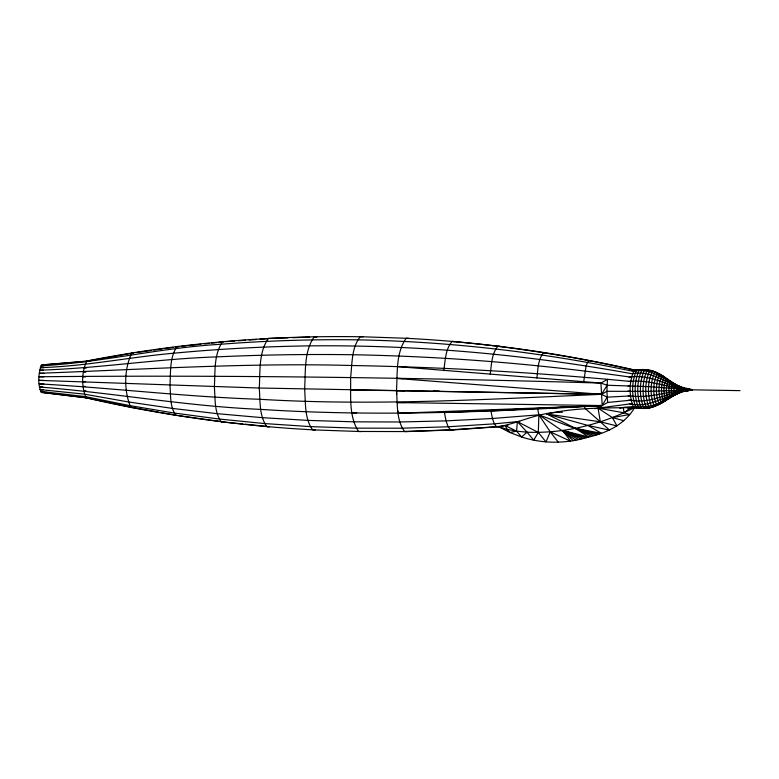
<?xml version="1.0" encoding="UTF-8"?>
<svg xmlns="http://www.w3.org/2000/svg" width="779" height="779" viewBox="0 0 779 779"><rect width="100%" height="100%" fill="white"/><g stroke="black" fill="none" stroke-linecap="round" stroke-linejoin="round"><path stroke-width="1.17" d="M315.281 429.959C238.14 425.957 161.409 415.197 86.138 397.874C81.298 386.774 81.513 371.875 86.8 360.969C177.67 343.266 270.371 335.136 362.936 336.801M562.399 412.315C539.983 411.507 520.168 422.715 498.764 426.746L453.027 429.959L407.164 431.566L358.535 431.469C348.427 415.859 351.086 395.352 350.589 377.533C352.283 363.92 351.28 347.96 360.239 336.703L408.848 338.368M640.581 369.577L639.481 369.538C633.94 380.98 633.716 396.608 638.79 408.264L639.89 408.303L633.629 407.485C628.741 396.248 628.955 381.174 634.301 370.142L643.201 369.548L642.1 369.499C636.531 380.989 636.307 396.686 641.399 408.381L642.509 408.42L631.194 407.436M158.731 412.13L132.401 407.495L87.18 397.913L41.316 392.373C37.528 384.339 38.483 374.193 41.034 365.848C101.28 362.556 160.162 347.775 220.447 344.279C266.067 340.705 311.824 339.235 357.571 339.839C450.204 341.553 542.612 352.254 633.249 371.379C655.947 365.809 670.933 388.604 692.453 389.821C689.055 391.701 689.172 387.874 692.453 389.821L740.05 390.639M43.76 376.841L39.018 376.754C226.338 374.972 413.668 377.572 600.93 383.073L607.445 379.383L606.89 391.301L607.688 402.461L602.206 405.557C488.55 412.003 374.514 416.814 260.77 409.384C186.551 406.268 113.364 392.82 39.427 387.007L42.981 387.066M637.28 408.001L636.19 407.962C631.185 396.462 631.409 381.038 636.881 369.752L637.972 369.791L635.372 370.181C560.082 352.916 483.331 342.215 406.19 338.281C395.635 353.101 397.621 373.326 396.482 390.698C397.641 404.252 396.17 419.93 404.515 431.478L407.164 431.566M443.787 370.57C445.296 360.765 445.267 349.313 452.102 341.455L454.624 341.543M490.254 374.086C491.549 364.699 491.51 353.793 497.927 346.236L500.215 346.324M536.887 378.058C537.977 369.489 537.841 359.557 543.606 352.624L545.573 352.692M583.675 381.914L586.12 365.974L587.532 362.41L589.08 360.589L590.648 360.648M641.399 408.381C659.385 410.134 671.527 393.161 687.545 389.86M537.588 408.323L538.864 414.817L550.237 431.848L545.982 441.927L538.308 432.433L517.402 421.643L516.555 431.157L521.609 437C543.391 444.127 567.015 443.699 588.797 437C606.977 432.929 624.982 424.195 634.69 407.514C605.322 408.108 575.662 407.329 546.712 413.98L591.368 436.298M685.092 390.61C670.729 394.106 659.755 408.06 644.019 408.323C638.955 396.686 639.179 381.077 644.71 369.655C663.153 369.976 673.845 389.315 692.453 389.821L683.436 391.253M673.66 394.593C670.378 398.78 670.729 380.045 673.845 384.446M675.812 393.668C673.153 397.066 673.436 381.876 675.958 385.439M678.022 392.83L677.36 393.619L676.698 391.107L677.506 385.508L685.004 388.312L692.453 389.821C670.349 390.639 652.266 409.696 629.315 403.639M680.31 392.09C678.86 393.794 678.733 386.374 680.252 386.754M682.647 391.438C681.304 393.025 681.888 385.362 682.793 388.302M453.027 429.959L450.515 429.872L448.129 426.775L446.055 420.874L444.419 412.578L602.206 405.557L607.123 397.173L630.601 395.907C651.604 398.819 671.576 389.704 692.453 389.821C671.06 388.789 654.545 369.012 632.285 373.803C525.806 354.396 417.525 344.785 309.273 345.866C263.915 346.528 218.597 348.953 173.425 353.238C128.934 357.21 85.057 366.383 40.323 367.63L43.877 367.688M43.828 383.94L39.086 383.862C112.692 387.961 185.967 396.881 259.699 399.276C373.667 406.122 487.673 399.276 601.563 394.32L607.153 385.235L648.79 386.637L692.453 389.821C680.963 390.737 670.261 395.635 660.816 402.013C648.264 410.007 633.23 404.603 619.792 408.225M90.452 361.028L41.803 364.942L41.034 365.848L43.41 365.887M222.706 341.63C213.631 354.387 215.335 371.787 214.352 386.744C215.345 398.41 214.079 411.906 221.265 421.838L242.844 423.951M644.71 369.655C652.607 370.405 660.271 373.599 666.288 378.769L667.467 379.539L664.244 377.114C660.748 384.329 660.611 394.193 663.805 401.545L669.112 397.894L668.08 398.478C665.704 393.015 665.811 385.693 668.411 380.327L669.843 382.197M656.269 405.197L655.305 406.326L654.331 406.297C649.842 395.985 650.046 382.158 654.944 372.041L655.918 372.07M665.188 400.757L661.556 402.967C657.973 394.739 658.128 383.696 662.053 375.614L663.562 376.598L659.755 374.261C655.47 383.122 655.295 395.216 659.219 404.243L660.913 403.279L658.635 404.32M667.106 399.276L665.909 399.958C663.133 393.58 663.26 385.03 666.288 378.769C673.893 384.037 684.098 389.851 692.453 389.821L688.315 389.188M631.136 408.147L634.69 407.514C601.641 424.467 564.239 433.669 527.023 432.199L521.609 437L509.924 432.52L498.764 426.746L496.476 426.668L450.515 429.872L404.515 431.478M630.211 408.079L623.94 412.802L598.068 408.177L600.327 421.828L609.548 430.183L587.853 425.422L546.712 413.98L600.327 421.828L616.978 425.957L612.421 417.602L598.068 408.177M43.692 380.444L38.95 380.366L259.251 388.03L601.563 394.32L606.89 391.301L648.712 391.37L692.453 389.821L688.334 389.325M671.186 396.608L682.531 391.73L692.453 389.821C670.583 388.585 651.575 373.151 629.043 377.211M661.644 402.889L663.104 402.091M41.803 364.942L87.852 360.998L133.384 352.984L131.826 352.926C124.027 369.032 123.715 391.039 130.853 407.446L132.401 407.495M627.874 408.488L633.629 407.485M136.997 352.478L151.438 350.443M153.843 350.102L162.266 348.924M164.671 348.583L173.094 347.395M175.509 347.054L179.112 346.548L177.154 346.48C169.345 357.444 170.815 372.411 169.968 385.264C170.825 395.294 169.734 406.891 175.908 415.431M594.591 408.644L631.75 403.678M43.283 370.22L39.729 370.161C98.884 368.379 157.455 358.817 216.62 356.899C262.065 354.776 307.569 354.085 353.053 354.747C446.211 356.441 539.234 364.085 631.477 377.25M687.506 390.269L692.453 389.821L688.354 389.481M181.526 346.295L186.356 345.788M188.771 345.535L200.846 344.26M204.468 343.87L209.298 343.364M211.713 343.111L216.543 342.604M218.957 342.351L223.787 341.835M507.918 425.47L496.476 426.668L494.314 423.844L492.425 418.489L490.936 410.942L518.454 409.394M607.688 402.461L631.058 400.182C652.568 404.554 671.303 389.899 692.453 389.821C670.807 388.935 650.368 378.974 628.429 381.447M519.71 421.42L494.314 423.844L448.129 426.775L402.003 428.207L355.984 428.148L310.12 426.6L264.48 423.552L219.103 419.024L174.058 413.016L129.382 405.538L85.145 396.579L40.576 391.409L42.942 391.447M539.983 408.138L544.774 407.768M226.202 341.621L234.664 341.027M238.296 340.774L245.551 340.257M249.183 340.004L256.437 339.488M260.069 339.235L267.324 338.729M44.023 373.355L39.281 373.277C143.307 369.45 247.323 362.586 351.504 365.507C444.79 367.162 537.997 372.586 630.863 381.486M687.536 390.075L692.453 389.821L689.98 389.831M523.235 409.131L532.807 408.595M539.983 408.215L549.555 407.807M555.534 407.553L567.501 407.047M571.095 406.891L602.206 405.557L600.93 383.073L397.602 366.607M352.001 412.938L356.85 412.743M599.82 405.45L602.206 405.557L398.088 413.25L397.923 410.874M287.909 337.862L268.443 338.378C258.453 352.42 260.332 371.573 259.251 388.03C260.342 400.864 258.949 415.723 266.856 426.649L269.368 426.736L245.249 424.204M292.748 337.697L309.691 337.093M314.531 336.918L316.956 336.83L314.307 336.732C303.761 351.553 305.748 371.758 304.608 389.12C305.757 402.665 304.287 418.333 312.622 429.862L361.232 431.566M405.284 402.558L396.959 402.577L602.206 405.557M404.817 390.785L350.365 390.006M433.377 391.087L439.327 391.155M631.72 370.113L635.372 370.181L634.301 370.142C574.289 356.558 513.4 346.947 452.102 341.455M83.996 367.99L86.43 368.039M83.402 372.187L85.826 372.226M83.041 376.87L85.476 376.909M628.069 386.189L630.503 386.228M82.954 381.729L85.388 381.768M627.981 391.107L630.415 391.146M43.488 389.636L39.933 389.578L84.268 394.125L128.097 401.896L172.432 408.42L217.224 413.678L262.406 417.671L307.929 420.387L353.754 421.828L399.812 421.994L446.055 420.874L492.425 418.489L538.864 414.817L593.929 435.588M47.237 392.47L41.316 392.373L87.18 397.913M607.123 397.173L601.563 394.32L396.482 390.698L396.735 394.262M83.139 386.433L85.573 386.472M628.176 395.859L630.601 395.907M83.587 390.659L86.021 390.698M628.624 400.133L631.058 400.182M86.138 397.874L89.78 397.942M403.843 378.604L396.706 378.428L601.563 394.32M648.401 370.025L647.32 369.986C641.867 381.243 641.643 396.618 646.628 408.089L647.719 408.118M650.962 370.531L649.9 370.492C644.574 381.476 644.369 396.482 649.228 407.66L650.29 407.699M653.474 371.213L652.451 371.174C647.31 381.778 647.106 396.268 651.799 407.066L652.821 407.105M86.8 360.969L87.852 360.998M670.748 397.115L670.32 397.095C668.314 392.489 668.401 386.316 670.592 381.788L671.8 383.365M657.729 405.382L656.804 405.353C652.578 395.635 652.763 382.606 657.388 373.063L659.18 374.232L656.843 373.268M644.019 408.323L645.119 408.362M642.1 369.499L645.82 369.694M575.876 440.154L538.864 414.817L538.308 432.433L533.683 440.154L527.023 432.199L516.555 431.157L507.09 429.336L498.764 426.746M179.073 415.674L223.544 421.916M687.526 389.208L685.169 389.13M161.117 412.558L176.677 415.295M685.072 388.517C690.126 386.832 684.254 392.83 689.902 390.152L684.79 391.175L685.004 388.312M599.032 434.088L575.214 428.323L588.797 437L562.604 430.475L570.676 441.265L550.237 431.848L558.368 442.297M684.283 388.302L680.398 387.163M623.736 420.689L612.421 417.602L629.675 414.506L623.94 412.802L623.346 407.66M573.276 440.719L562.604 430.475L586.227 437.671M596.48 434.848L575.214 428.323L601.573 433.309L587.853 425.422M600.93 383.073L607.153 385.235M578.476 439.56L562.604 430.475L583.646 438.324M562.604 430.475L581.066 438.957M677.954 385.8L671.44 382.343M669.414 380.989L670.768 381.885M664.244 377.065L665.597 378M600.327 421.828L585.019 408.342L584.669 406.541M517.402 421.643L527.023 432.199M678.139 386.345L678.295 387.105M516.555 431.157L509.924 432.52L507.09 429.336L505.542 425.714L516.555 431.157"/></g></svg>
